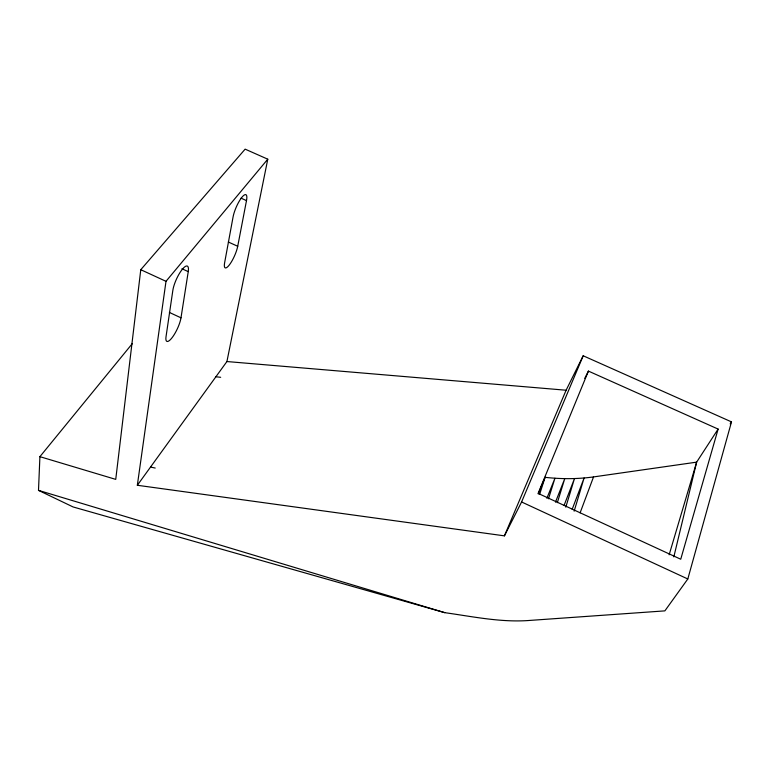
<?xml version="1.0" encoding="UTF-8"?>
<svg xmlns="http://www.w3.org/2000/svg" width="770" height="770" viewBox="0 0 770 770"><rect width="100%" height="100%" fill="white"/><g stroke="black" fill="none" stroke-linecap="round" stroke-linejoin="round"><path stroke-width="1.16" d="M39.905 456.668L115.741 479.383L140.775 269.702L245.13 149.149L267.777 159.188L166.002 281.32L137.339 485.273L504.427 535.853L566.104 390.226L583.188 355.779L731.5 421.883L687.812 578.982L664.876 610.87L530.01 620.408C501.347 622.709 472.982 616.606 444.762 612.66L73.092 506.949L38.5 490.365L39.905 456.668L132.219 343.738M188.246 271.637A16.314 4.476 -65.5 0 0 182.326 269.288A16.314 4.476 -65.5 0 0 172.836 290.425L166.031 336.683A15.718 4.158 -64.9 0 0 171.883 337.953A15.718 4.158 -64.9 0 0 180.988 317.817L188.246 271.637L181.932 268.749M237.718 246.275L246.496 200.604A15.285 3.889 -66.5 0 0 241.963 197.207A15.285 3.889 -66.5 0 0 233.069 216.986L224.619 262.801A14.726 3.638 -66 0 0 229.162 265.159A14.726 3.638 -66 0 0 237.718 246.275L228.324 242.011M137.339 485.273L226.919 361.544L267.777 159.188M673.827 556.874L696.638 462.144L718.121 429.083L588.424 371.101L584.728 378.388M718.121 429.083L680.738 559.232L538.115 493.387L588.424 371.101M669.149 554.795L696.638 462.144L593.535 476.919C577.481 479.152 561.176 479.152 545.083 477.333L538.249 493.936M574.15 511.165L584.084 478.006L572.177 509.288M565.796 507.16L574.478 478.584L564.121 505.274M557.345 502.656L564.756 478.661L555.478 502.127M548.49 498.796L554.939 478.237L546.873 498.257M539.606 494.456L545.083 477.333M580.118 512.83L593.535 476.919M504.427 535.853L521.588 501.973L583.188 355.779M730.181 423.885L731.5 421.883M226.919 361.544L566.104 390.226M215.889 376.761L220.672 377.3M150.506 467.063L155.213 468.044M38.5 490.365L444.762 612.66M241.087 198.179L246.496 200.604M140.775 269.702L166.002 281.32M521.588 501.973L687.812 578.982M169.352 312.428L180.988 317.817"/></g></svg>
